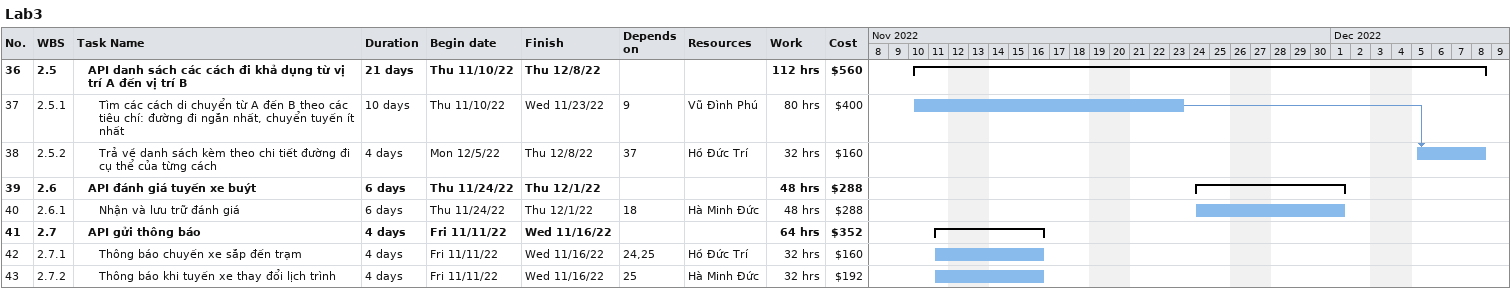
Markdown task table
Lab3

| ID | WBS | Task | Duration | Start | Finish | Predecessors | Resources | Work (h) | Cost ($) |
|---|---|---|---|---|---|---|---|---|---|
| 36 | 2.5 | **API danh sách các cách đi khả dụng từ vị trí A đến vị trí B** | 21d | 2022-11-10 | 2022-12-08 |  |  | 112 | 560 |
| 37 | 2.5.1 | Tìm các cách di chuyển từ A đến B theo các tiêu chí: đường đi ngắn nhất, chuyển tuyến ít nhất | 10d | 2022-11-10 | 2022-11-23 | 9 | Vũ Đình Phú | 80 | 400 |
| 38 | 2.5.2 | Trả về danh sách kèm theo chi tiết đường đi cụ thể của từng cách | 4d | 2022-12-05 | 2022-12-08 | 37 | Hồ Đức Trí | 32 | 160 |
| 39 | 2.6 | **API đánh giá tuyến xe buýt** | 6d | 2022-11-24 | 2022-12-01 |  |  | 48 | 288 |
| 40 | 2.6.1 | Nhận và lưu trữ đánh giá | 6d | 2022-11-24 | 2022-12-01 | 18 | Hà Minh Đức | 48 | 288 |
| 41 | 2.7 | **API gửi thông báo** | 4d | 2022-11-11 | 2022-11-16 |  |  | 64 | 352 |
| 42 | 2.7.1 | Thông báo chuyến xe sắp đến trạm | 4d | 2022-11-11 | 2022-11-16 | 24, 25 | Hồ Đức Trí | 32 | 160 |
| 43 | 2.7.2 | Thông báo khi tuyến xe thay đổi lịch trình | 4d | 2022-11-11 | 2022-11-16 | 25 | Hà Minh Đức | 32 | 192 |
